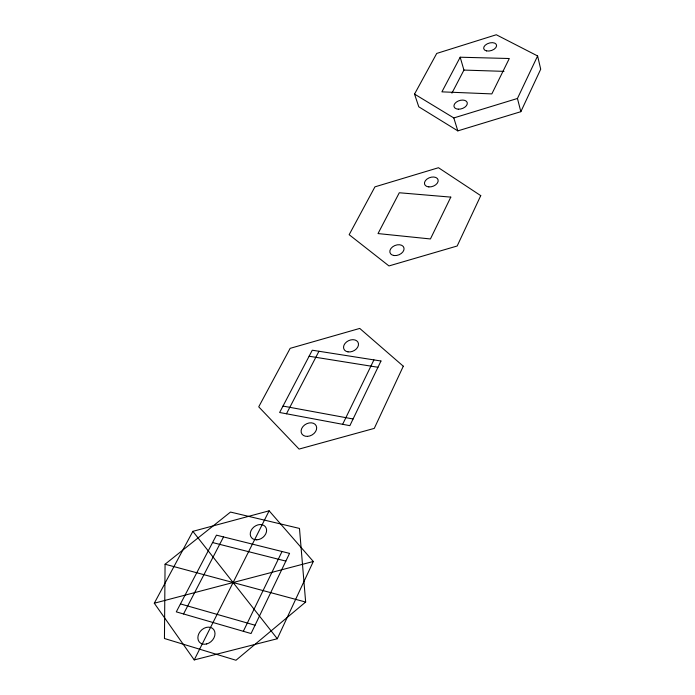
<?xml version="1.0" encoding="UTF-8"?>
<svg xmlns="http://www.w3.org/2000/svg" width="695" height="695" viewBox="0 0 695 695"><rect width="100%" height="100%" fill="white"/><g stroke="black" fill="none" stroke-linecap="round" stroke-linejoin="round"><path stroke-width="1.04" d="M165.071 564.227L164.454 638.505L235.979 660.25L305.652 602.044L299.476 528.426L230.505 512.067L165.071 564.227L305.652 602.044M277.288 638.74L313.315 561.482L269.13 510.816L192.871 531.345L154.29 603.217L194.235 659.92L277.288 638.74L192.871 531.345M520.842 111.687L540.71 69.205L537.609 55.956L496.299 34.75L436.729 53.428L414.533 94.094L418.772 106.804L457.814 130.877L520.842 111.687L517.445 98.473L537.609 55.956M342.644 424.315L373.919 359.906M243.337 631.295L282.031 551.509M194.235 659.92L269.13 510.816M286.462 413.786L318.962 351.262M183.541 613.963L223.538 536.931M451.924 93.156L463.939 70.082L460.186 57.216L509.296 58.519L491.843 93.903L441.907 91.853L460.186 57.216M414.533 94.094L453.809 117.941L517.445 98.473M154.29 603.217L313.315 561.482M463.939 70.082L503.988 71.359M309.11 356.24L377.958 367.264M283.004 406.071L353.077 418.981M212.574 542.56L285.853 561.108M180.457 603.92L255.039 625.222M453.809 117.941L457.814 130.877M480.749 195.642L457.171 246.004L388.965 265.933L349.159 234.702L374.935 186.859L438.484 167.721L480.749 195.642M403.3 366.213L374.275 428.389L299.067 449.083L258.722 406.836L290.163 348.343L359.741 328.422L403.3 366.213M289.563 553.385L251.051 633.536L176.295 611.861L216.449 535.159L289.563 553.385M380.973 361.009L349.863 425.661L279.633 412.5L312.272 350.211L380.973 361.009M450.803 197.119L430.431 238.958L378.028 233.572L399.295 192.758L450.803 197.119M206.632 643.961A9.539 7.471 -44.9 0 0 213.756 629.618A9.539 7.471 -44.9 0 0 198.918 633.51A9.539 7.471 -44.9 0 0 206.632 643.961M256.742 539.824A8.844 6.872 -37 0 0 266.202 528.139A8.844 6.872 -37 0 0 252.328 528.582A8.844 6.872 -37 0 0 256.742 539.824M307.52 436.373A8.262 6.229 -30 0 0 316.225 425.827A8.262 6.229 -30 0 0 302.924 426.591A8.262 6.229 -30 0 0 307.52 436.373M348.004 351.87A7.836 5.69 -25.4 0 0 358.464 343.669A7.836 5.69 -25.4 0 0 346.588 341.905A7.836 5.69 -25.4 0 0 348.004 351.87M394.247 255.552A7.393 5.065 -21.6 0 0 404.004 248.063A7.393 5.065 -21.6 0 0 392.571 246.855A7.393 5.065 -21.6 0 0 394.247 255.552M428.858 186.912A7.106 4.639 -19.5 0 0 438.111 179.901A7.106 4.639 -19.5 0 0 427.008 179.058A7.106 4.639 -19.5 0 0 428.858 186.912M458.326 109.185A6.907 4.239 -18.1 0 0 467.222 102.591A6.907 4.239 -18.1 0 0 456.328 102.122A6.907 4.239 -18.1 0 0 458.326 109.185M486.5 50.891A6.663 3.892 -17.1 0 0 496.586 45.879A6.663 3.892 -17.1 0 0 487.317 43.794A6.663 3.892 -17.1 0 0 486.5 50.891"/></g></svg>
